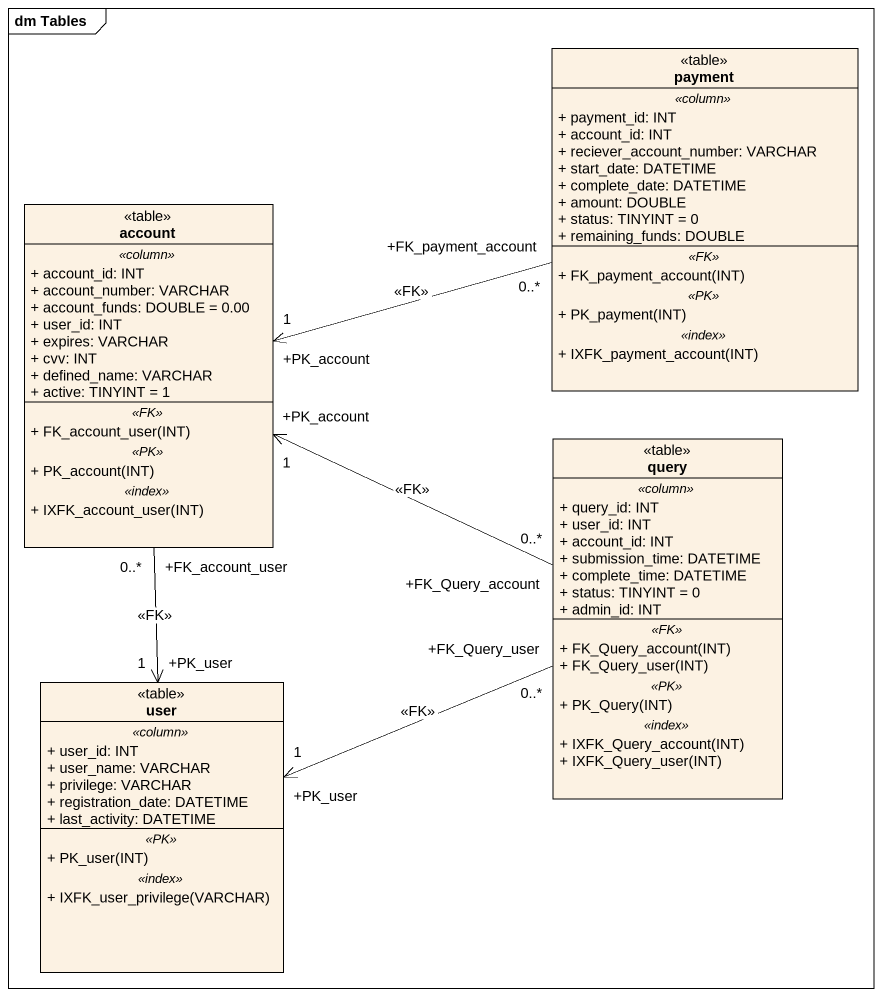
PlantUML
@startuml
mainframe dm Tables
hide circle
hide empty members
skinparam classAttributeIconSize 0
class payment <<table>> {
  .. <<column>> ..
  + payment_id: INT
  + account_id: INT
  + reciever_account_number: VARCHAR
  + start_date: DATETIME
  + complete_date: DATETIME
  + amount: DOUBLE
  + status: TINYINT = 0
  + remaining_funds: DOUBLE
  .. <<FK>> ..
  + FK_payment_account(INT)
  .. <<PK>> ..
  + PK_payment(INT)
  .. <<index>> ..
  + IXFK_payment_account(INT)
}
class account <<table>> {
  .. <<column>> ..
  + account_id: INT
  + account_number: VARCHAR
  + account_funds: DOUBLE = 0.00
  + user_id: INT
  + expires: VARCHAR
  + cvv: INT
  + defined_name: VARCHAR
  + active: TINYINT = 1
  .. <<FK>> ..
  + FK_account_user(INT)
  .. <<PK>> ..
  + PK_account(INT)
  .. <<index>> ..
  + IXFK_account_user(INT)
}
class query <<table>> {
  .. <<column>> ..
  + query_id: INT
  + user_id: INT
  + account_id: INT
  + submission_time: DATETIME
  + complete_time: DATETIME
  + status: TINYINT = 0
  + admin_id: INT
  .. <<FK>> ..
  + FK_Query_account(INT)
  + FK_Query_user(INT)
  .. <<PK>> ..
  + PK_Query(INT)
  .. <<index>> ..
  + IXFK_Query_account(INT)
  + IXFK_Query_user(INT)
}
class user <<table>> {
  .. <<column>> ..
  + user_id: INT
  + user_name: VARCHAR
  + privilege: VARCHAR
  + registration_date: DATETIME
  + last_activity: DATETIME
  .. <<PK>> ..
  + PK_user(INT)
  .. <<index>> ..
  + IXFK_user_privilege(VARCHAR)
}
payment "+FK_payment_account\n0..*" -left-> "+PK_account\n1" account : <<FK>>
account "+FK_account_user\n0..*" --> "+PK_user\n1" user : <<FK>>
query "+FK_Query_account\n0..*" -left-> "+PK_account\n1" account : <<FK>>
query "+FK_Query_user\n0..*" -left-> "+PK_user\n1" user : <<FK>>
@enduml
